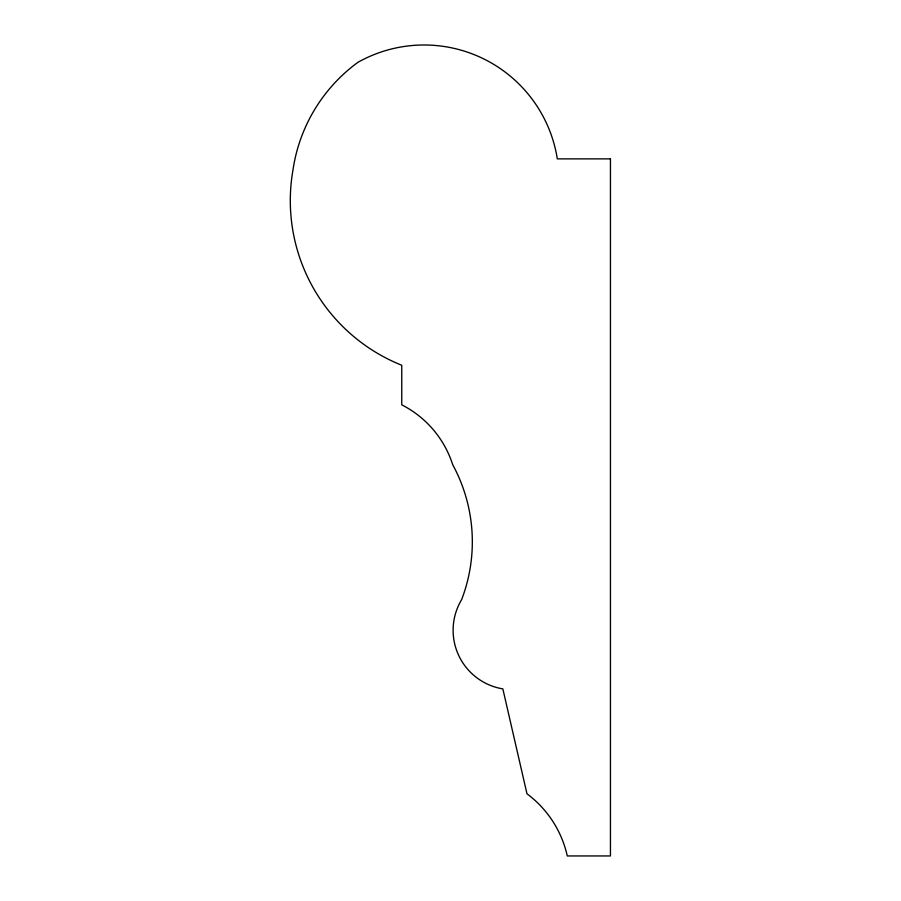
<?xml version="1.0" encoding="UTF-8"?>
<svg xmlns="http://www.w3.org/2000/svg" width="901" height="901" viewBox="0 0 901 901"><rect width="100%" height="100%" fill="white"/><g stroke="black" fill="none" stroke-linecap="round" stroke-linejoin="round"><path stroke-width="1.35" d="M610.45 158.869L557.314 158.869A134.891 134.891 0 0 0 357.9 62.338A162.507 162.507 0 0 0 292.971 170.007A177.283 177.283 0 0 0 401.756 365.254L401.756 404.842A101.914 101.914 0 0 1 452.707 464.691A161.47 161.47 0 0 1 461.616 599.661A59.387 59.387 0 0 0 502.848 688.882L526.972 793.77A106.239 106.239 0 0 1 567.281 855.95L610.45 855.95L610.45 158.869"/></g></svg>
